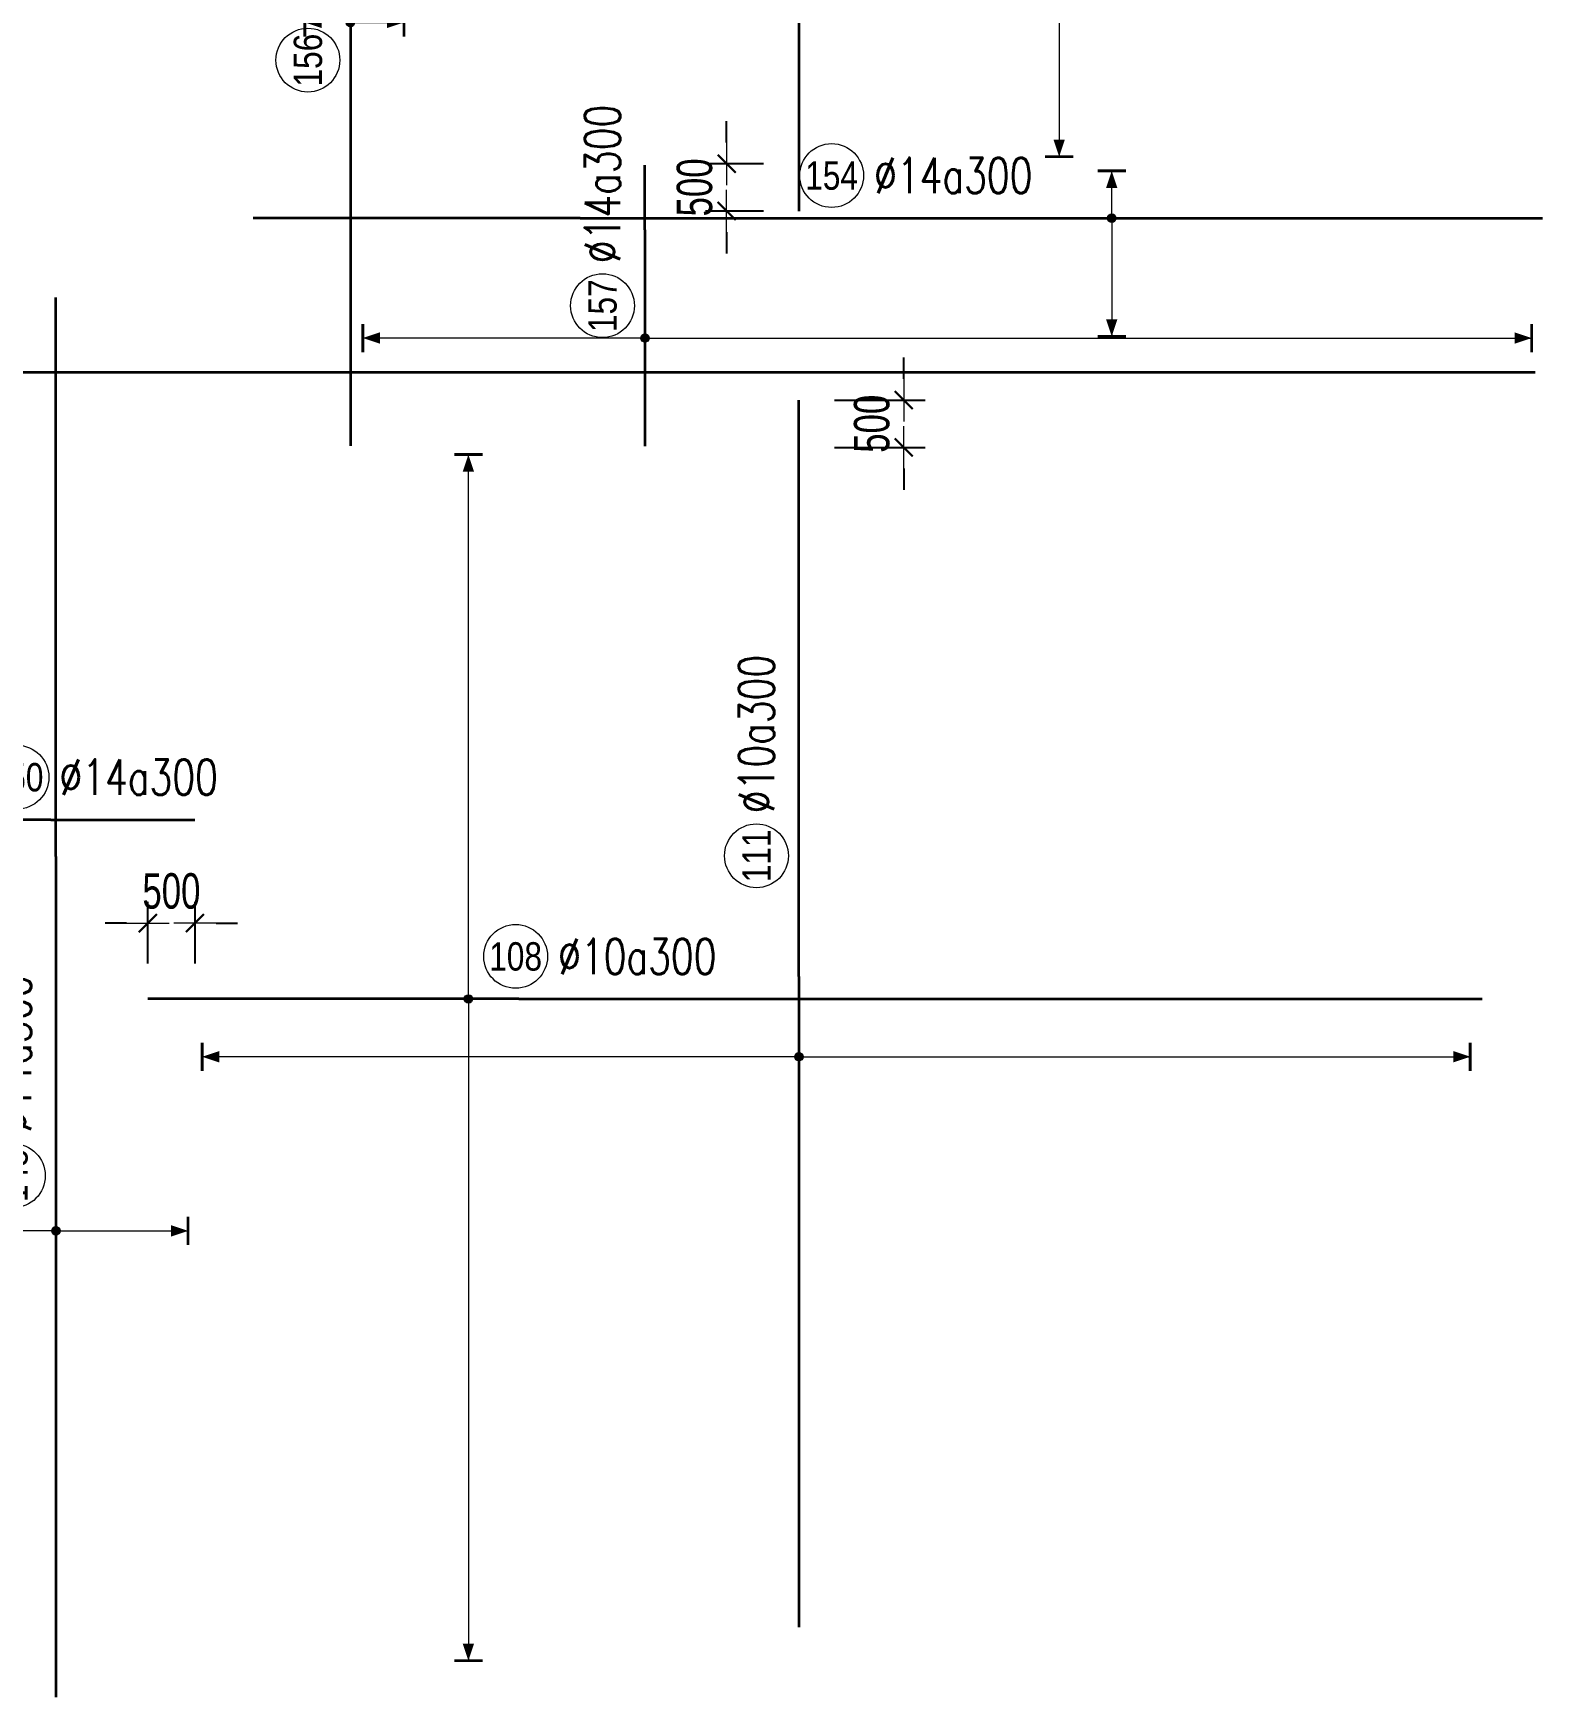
# Model space of a CAD drawing. Header units: millimetres. Extents: x -179076 to 505271, y -44005 to 99253.
# Drawn here: x 72489 to 88556, y 37464 to 55080 of the extents above; entities that cross this region are included whole.
import ezdxf
from ezdxf.enums import TextEntityAlignment as Align

# ---------------------------------------------------------------- set-up
doc = ezdxf.new("R2010")
doc.units = ezdxf.units.MM
doc.layers.get('0').update_dxf_attribs({"lineweight": 20})
doc.layers.get('Defpoints').update_dxf_attribs({"color": 151, "lineweight": 9})
for name, color, linetype, lineweight in [('NDC_S_DIM', 1, 'Continuous', 15), ('NDC_S_REBAR', 4, 'Continuous', 35), ('NDC_S_VN TEXT', 7, 'Continuous', 20)]:
    doc.layers.add(name, color=color, linetype=linetype, lineweight=lineweight)
doc.styles.add('ARIAL', font='arial.ttf', dxfattribs={"width": 0.8})
doc.styles.add('NDC_DIM', font='', dxfattribs={"width": 0.75})
doc.styles.add('NDC_EN TXT', font='romans.shx', dxfattribs={"width": 0.8})
doc.styles.get('NDC_DIM').set_extended_font_data('Dotum')
doc.dimstyles.new('NDC_dim_150', dxfattribs={"dimscale": 150, "dimtxt": 2.5, "dimasz": 1.5, "dimexe": 1.5, "dimexo": 2.5, "dimgap": 1, "dimtad": 1, "dimdec": 0, "dimzin": 0, "dimdsep": 46, "dimtxsty": 'NDC_DIM', "dimblk": 'DIMMARK', "dimcen": 0.09, "dimdle": 1.2, "dimclrd": 1, "dimclre": 1, "dimclrt": 3, "dimadec": 0, "dimazin": 0, "dimtfac": 1, "dimtdec": 0, "dimtix": 1, "dimtofl": 0, "dimtmove": 0, "dimatfit": 3, "dimfxl": 8, "dimfxlon": 1, "dimtolj": 1, "dimtzin": 0, "dimarcsym": 0})

# ---------------------------------------------------------------- blocks, each defined once
blk = doc.blocks.new('DIMMARK')
at = {"layer": 'NDC_S_DIM', "color": 1}
blk.add_line((-1.5, 0), (1, 0), dxfattribs=at)
at = {"layer": 'NDC_S_DIM', "color": 2, "const_width": 0.1}
blk.add_lwpolyline([(-0.424, -0.424), (0.424, 0.424)], dxfattribs=at)
blk = doc.blocks.new('*D405')
at = {"layer": 'Defpoints', "color": 0, "transparency": 16777216}
for p in [(79825, 53700), (80590, 53700), (80590, 53200)]:
    blk.add_point(p, dxfattribs=at)
at = {"layer": 'NDC_S_DIM', "color": 1, "lineweight": -2, "transparency": 16777216}
for p, q in [((79825, 53925), (79825, 54150)), ((80215, 53700), (79600, 53700)), ((80215, 53200), (79600, 53200)), ((79825, 52975), (79825, 52750))]:
    blk.add_line(p, q, dxfattribs=at)
at = {"layer": 'NDC_S_DIM', "color": 1, "lineweight": -2, "transparency": 16777216, "xscale": 225, "yscale": 225, "zscale": 225}
for p, rotation in [((79825, 53700), 270), ((79825, 53200), 90)]:
    blk.add_blockref('DIMMARK', p, dxfattribs=dict(at, rotation=rotation))
at = {"layer": 'NDC_S_DIM', "color": 3, "transparency": 16777216, "insert": (79487, 53450), "char_height": 375, "attachment_point": 5, "rotation": 90, "style": 'NDC_DIM'}
blk.add_mtext('\\A1;500', dxfattribs=at)
blk = doc.blocks.new('*D406')
at = {"layer": 'Defpoints', "color": 0, "transparency": 16777216}
for p in [(80590, 51200), (80590, 50700), (81700, 50700)]:
    blk.add_point(p, dxfattribs=at)
at = {"layer": 'NDC_S_DIM', "color": 1, "lineweight": -2, "transparency": 16777216}
for p, q in [((81700, 51425), (81700, 51650)), ((80965, 51200), (81925, 51200)), ((80965, 50700), (81925, 50700)), ((81700, 50475), (81700, 50250))]:
    blk.add_line(p, q, dxfattribs=at)
at = {"layer": 'NDC_S_DIM', "color": 1, "lineweight": -2, "transparency": 16777216, "xscale": 225, "yscale": 225, "zscale": 225}
for p, rotation in [((81700, 51200), 270), ((81700, 50700), 90)]:
    blk.add_blockref('DIMMARK', p, dxfattribs=dict(at, rotation=rotation))
at = {"layer": 'NDC_S_DIM', "color": 3, "transparency": 16777216, "insert": (81362, 50950), "char_height": 375, "attachment_point": 5, "rotation": 90, "style": 'NDC_DIM'}
blk.add_mtext('\\A1;500', dxfattribs=at)
blk = doc.blocks.new('*D407')
at = {"layer": 'Defpoints', "color": 0, "transparency": 16777216}
for p in [(74200, 45668), (73700, 44867), (74200, 44867)]:
    blk.add_point(p, dxfattribs=at)
at = {"layer": 'NDC_S_DIM', "color": 1, "lineweight": -2, "transparency": 16777216}
for p, q in [((73700, 45242), (73700, 45893)), ((74200, 45242), (74200, 45893)), ((73475, 45668), (73250, 45668)), ((74425, 45668), (74650, 45668))]:
    blk.add_line(p, q, dxfattribs=at)
at = {"layer": 'NDC_S_DIM', "color": 1, "lineweight": -2, "transparency": 16777216, "xscale": 225, "yscale": 225, "zscale": 225}
blk.add_blockref('DIMMARK', (73700, 45668), dxfattribs=at)
at = {"layer": 'NDC_S_DIM', "color": 1, "lineweight": -2, "transparency": 16777216, "xscale": 225, "yscale": 225, "zscale": 225, "rotation": 180}
blk.add_blockref('DIMMARK', (74200, 45668), dxfattribs=at)
at = {"layer": 'NDC_S_DIM', "color": 3, "transparency": 16777216, "insert": (73950, 46006), "char_height": 375, "attachment_point": 5, "style": 'NDC_DIM'}
blk.add_mtext('\\A1;500', dxfattribs=at)
blk = doc.blocks.new('*U704')
h = blk.add_hatch(color=6)
edge = h.paths.add_edge_path()
edge.add_arc((-3.55, 0), 0.3, 0, 360)
at = {"layer": 'NDC_S_DIM', "color": 8}
for q in [(-3.55, 38.39), (-3.55, -46.66)]:
    blk.add_line((-3.55, 0), q, dxfattribs=at)
for points in [[(-4.55, 38.39, 0.2, 0.2, 0), (-2.55, 38.39, 0, 0, 0)], [(-4.55, -46.66, 0.2, 0.2, 0), (-2.55, -46.66, 0, 0, 0)]]:
    blk.add_lwpolyline(points, format="xyseb", dxfattribs=at)
at = {"layer": 'NDC_S_DIM'}
blk.add_circle((-0.22, 3), 2.25, dxfattribs=at)
at = {"layer": 'NDC_S_DIM', "color": 6}
blk.add_circle((-3.55, 0), 0.3, dxfattribs=at)
at = {"layer": 'NDC_S_DIM', "color": 8}
for points in [[(-3.95, 37.19), (-3.55, 38.39), (-3.15, 37.19)], [(-3.95, -45.46), (-3.55, -46.66), (-3.15, -45.46)]]:
    blk.add_solid(points, dxfattribs=at)
at = {"layer": 'NDC_S_REBAR'}
for p, q in [((0, 0), (-26.16, 0)), ((-26.16, 0), (-26.16, 0)), ((0, 0), (67.96, 0)), ((67.96, 0), (67.96, 0)), ((67.96, 0), (67.96, 0)), ((-26.16, 0), (-26.16, 0))]:
    blk.add_line(p, q, dxfattribs=at)
at = {"layer": 'NDC_S_VN TEXT', "style": 'ARIAL', "width": 0.8}
blk.add_attdef('KHT', text='', height=2, dxfattribs=at).set_placement((-0.22, 3), align=Align.MIDDLE_CENTER)
at = {"layer": 'NDC_S_VN TEXT', "color": 3, "style": 'NDC_EN TXT', "width": 0.75}
blk.add_attdef('DKT', (2.78, 1.75), '', height=2.5, dxfattribs=at)
blk = doc.blocks.new('*U703')
h = blk.add_hatch(color=6)
edge = h.paths.add_edge_path()
edge.add_arc((13.48, 0), 0.3, 0, 360)
at = {"layer": 'NDC_S_DIM', "color": 8}
for q in [(13.48, 21.35), (13.48, -34.98)]:
    blk.add_line((13.48, 0), q, dxfattribs=at)
for points in [[(12.48, 21.35, 0.2, 0.2, 0), (14.48, 21.35, 0, 0, 0)], [(12.48, -34.98, 0.2, 0.2, 0), (14.48, -34.98, 0, 0, 0)]]:
    blk.add_lwpolyline(points, format="xyseb", dxfattribs=at)
at = {"layer": 'NDC_S_DIM'}
blk.add_circle((10.66, 3), 2.25, dxfattribs=at)
at = {"layer": 'NDC_S_DIM', "color": 6}
blk.add_circle((13.48, 0), 0.3, dxfattribs=at)
at = {"layer": 'NDC_S_DIM', "color": 8}
for points in [[(13.08, 20.15), (13.48, 21.35), (13.88, 20.15)], [(13.08, -33.78), (13.48, -34.98), (13.88, -33.78)]]:
    blk.add_solid(points, dxfattribs=at)
at = {"layer": 'NDC_S_REBAR'}
for p, q in [((0, 0), (-43.37, 0)), ((-43.37, 0), (-43.37, 0)), ((0, 0), (48.22, 0)), ((48.22, 0), (48.22, 0)), ((48.22, 0), (48.22, 0)), ((-43.37, 0), (-43.37, 0))]:
    blk.add_line(p, q, dxfattribs=at)
at = {"layer": 'NDC_S_VN TEXT', "style": 'ARIAL', "width": 0.8}
blk.add_attdef('KHT', text='', height=2, dxfattribs=at).set_placement((10.66, 3), align=Align.MIDDLE_CENTER)
at = {"layer": 'NDC_S_VN TEXT', "color": 3, "style": 'NDC_EN TXT', "width": 0.75}
blk.add_attdef('DKT', (13.66, 1.75), '', height=2.5, dxfattribs=at)
blk = doc.blocks.new('*U694')
h = blk.add_hatch(color=6)
edge = h.paths.add_edge_path()
edge.add_arc((-5.66, 0), 0.3, 0, 360)
at = {"layer": 'NDC_S_DIM', "color": 8}
for q in [(-5.66, 25.75), (-5.66, -61.88)]:
    blk.add_line((-5.66, 0), q, dxfattribs=at)
for points in [[(-6.66, 25.75, 0.2, 0.2, 0), (-4.66, 25.75, 0, 0, 0)], [(-6.66, -61.88, 0.2, 0.2, 0), (-4.66, -61.88, 0, 0, 0)]]:
    blk.add_lwpolyline(points, format="xyseb", dxfattribs=at)
at = {"layer": 'NDC_S_DIM'}
blk.add_circle((-2.39, 3), 2.25, dxfattribs=at)
at = {"layer": 'NDC_S_DIM', "color": 6}
blk.add_circle((-5.66, 0), 0.3, dxfattribs=at)
at = {"layer": 'NDC_S_DIM', "color": 8}
for points in [[(-6.06, 24.55), (-5.66, 25.75), (-5.26, 24.55)], [(-6.06, -60.68), (-5.66, -61.88), (-5.26, -60.68)]]:
    blk.add_solid(points, dxfattribs=at)
at = {"layer": 'NDC_S_REBAR'}
for p, q in [((0, 0), (-9.73, 0)), ((-9.73, 0), (-9.73, 0)), ((0, 0), (10.15, 0)), ((10.15, 0), (10.15, 0)), ((10.15, 0), (10.15, 0)), ((-9.73, 0), (-9.73, 0))]:
    blk.add_line(p, q, dxfattribs=at)
at = {"layer": 'NDC_S_VN TEXT', "style": 'ARIAL', "width": 0.8}
blk.add_attdef('KHT', text='', height=2, dxfattribs=at).set_placement((-2.39, 3), align=Align.MIDDLE_CENTER)
at = {"layer": 'NDC_S_VN TEXT', "color": 3, "style": 'NDC_EN TXT', "width": 0.75}
blk.add_attdef('DKT', (0.61, 1.75), '', height=2.5, dxfattribs=at)
blk = doc.blocks.new('*U684')
h = blk.add_hatch(color=6)
edge = h.paths.add_edge_path()
edge.add_arc((-5.66, 0), 0.3, 0, 360)
at = {"layer": 'NDC_S_DIM', "color": 8}
for q in [(-5.66, 42.1), (-5.66, -47.35)]:
    blk.add_line((-5.66, 0), q, dxfattribs=at)
for points in [[(-6.66, 42.1, 0.2, 0.2, 0), (-4.66, 42.1, 0, 0, 0)], [(-6.66, -47.35, 0.2, 0.2, 0), (-4.66, -47.35, 0, 0, 0)]]:
    blk.add_lwpolyline(points, format="xyseb", dxfattribs=at)
at = {"layer": 'NDC_S_DIM'}
blk.add_circle((8.51, 3), 2.25, dxfattribs=at)
at = {"layer": 'NDC_S_DIM', "color": 6}
blk.add_circle((-5.66, 0), 0.3, dxfattribs=at)
at = {"layer": 'NDC_S_DIM', "color": 8}
for points in [[(-6.06, 40.9), (-5.66, 42.1), (-5.26, 40.9)], [(-6.06, -46.15), (-5.66, -47.35), (-5.26, -46.15)]]:
    blk.add_solid(points, dxfattribs=at)
at = {"layer": 'NDC_S_REBAR'}
for p, q in [((0, 0), (-45.89, 0)), ((-45.89, 0), (-45.89, 0)), ((0, 0), (40.64, 0)), ((40.64, 0), (40.64, 0)), ((40.64, 0), (40.64, 0)), ((-45.89, 0), (-45.89, 0))]:
    blk.add_line(p, q, dxfattribs=at)
at = {"layer": 'NDC_S_VN TEXT', "style": 'ARIAL', "width": 0.8}
blk.add_attdef('KHT', text='', height=2, dxfattribs=at).set_placement((8.51, 3), align=Align.MIDDLE_CENTER)
at = {"layer": 'NDC_S_VN TEXT', "color": 3, "style": 'NDC_EN TXT', "width": 0.75}
blk.add_attdef('DKT', (11.51, 1.75), '', height=2.5, dxfattribs=at)
blk = doc.blocks.new('*U676')
h = blk.add_hatch(color=6)
edge = h.paths.add_edge_path()
edge.add_arc((-26.39, 0), 0.3, 0, 360)
at = {"layer": 'NDC_S_DIM', "color": 8}
for q in [(-26.39, 9.68), (-26.39, -9.32)]:
    blk.add_line((-26.39, 0), q, dxfattribs=at)
for points in [[(-27.39, 9.68, 0.2, 0.2, 0), (-25.39, 9.68, 0, 0, 0)], [(-27.39, -9.32, 0.2, 0.2, 0), (-25.39, -9.32, 0, 0, 0)]]:
    blk.add_lwpolyline(points, format="xyseb", dxfattribs=at)
at = {"layer": 'NDC_S_DIM'}
blk.add_circle((-22.5, 3), 2.25, dxfattribs=at)
at = {"layer": 'NDC_S_DIM', "color": 6}
blk.add_circle((-26.39, 0), 0.3, dxfattribs=at)
at = {"layer": 'NDC_S_DIM', "color": 8}
for points in [[(-26.79, 8.48), (-26.39, 9.68), (-25.99, 8.48)], [(-26.79, -8.12), (-26.39, -9.32), (-25.99, -8.12)]]:
    blk.add_solid(points, dxfattribs=at)
at = {"layer": 'NDC_S_REBAR'}
for p, q in [((0, 0), (-59.27, 0)), ((-59.27, 0), (-59.27, 0)), ((0, 0), (39.42, 0)), ((39.42, 0), (39.42, 0)), ((39.42, 0), (39.42, 0)), ((-59.27, 0), (-59.27, 0))]:
    blk.add_line(p, q, dxfattribs=at)
at = {"layer": 'NDC_S_VN TEXT', "style": 'ARIAL', "width": 0.8}
blk.add_attdef('KHT', text='', height=2, dxfattribs=at).set_placement((-22.5, 3), align=Align.MIDDLE_CENTER)
at = {"layer": 'NDC_S_VN TEXT', "color": 3, "style": 'NDC_EN TXT', "width": 0.75}
blk.add_attdef('DKT', (-19.5, 1.75), '', height=2.5, dxfattribs=at)
blk = doc.blocks.new('*U670')
h = blk.add_hatch(color=6)
edge = h.paths.add_edge_path()
edge.add_arc((-5.66, 0), 0.3, 0, 360)
at = {"layer": 'NDC_S_DIM', "color": 8}
for q in [(-5.66, 26.77), (-5.66, -52.67)]:
    blk.add_line((-5.66, 0), q, dxfattribs=at)
for points in [[(-6.66, 26.77, 0.2, 0.2, 0), (-4.66, 26.77, 0, 0, 0)], [(-6.66, -52.67, 0.2, 0.2, 0), (-4.66, -52.67, 0, 0, 0)]]:
    blk.add_lwpolyline(points, format="xyseb", dxfattribs=at)
at = {"layer": 'NDC_S_DIM'}
blk.add_circle((-2.39, 3), 2.25, dxfattribs=at)
at = {"layer": 'NDC_S_DIM', "color": 6}
blk.add_circle((-5.66, 0), 0.3, dxfattribs=at)
at = {"layer": 'NDC_S_DIM', "color": 8}
for points in [[(-6.06, 25.57), (-5.66, 26.77), (-5.26, 25.57)], [(-6.06, -51.47), (-5.66, -52.67), (-5.26, -51.47)]]:
    blk.add_solid(points, dxfattribs=at)
at = {"layer": 'NDC_S_REBAR'}
for p, q in [((0, 0), (-25.91, 0)), ((-25.91, 0), (-25.91, 0)), ((0, 0), (38.09, 0)), ((38.09, 0), (38.09, 0)), ((38.09, 0), (38.09, 0)), ((-25.91, 0), (-25.91, 0))]:
    blk.add_line(p, q, dxfattribs=at)
at = {"layer": 'NDC_S_VN TEXT', "style": 'ARIAL', "width": 0.8}
blk.add_attdef('KHT', text='', height=2, dxfattribs=at).set_placement((-2.39, 3), align=Align.MIDDLE_CENTER)
at = {"layer": 'NDC_S_VN TEXT', "color": 3, "style": 'NDC_EN TXT', "width": 0.75}
blk.add_attdef('DKT', (0.61, 1.75), '', height=2.5, dxfattribs=at)
blk = doc.blocks.new('*U669')
h = blk.add_hatch(color=6)
edge = h.paths.add_edge_path()
edge.add_arc((-7.62, 0), 0.3, 0, 360)
at = {"layer": 'NDC_S_DIM', "color": 8}
for q in [(-7.62, 19.9), (-7.62, -62.55)]:
    blk.add_line((-7.62, 0), q, dxfattribs=at)
for points in [[(-8.62, 19.9, 0.2, 0.2, 0), (-6.62, 19.9, 0, 0, 0)], [(-8.62, -62.55, 0.2, 0.2, 0), (-6.62, -62.55, 0, 0, 0)]]:
    blk.add_lwpolyline(points, format="xyseb", dxfattribs=at)
at = {"layer": 'NDC_S_DIM'}
blk.add_circle((-5.34, 3), 2.25, dxfattribs=at)
at = {"layer": 'NDC_S_DIM', "color": 6}
blk.add_circle((-7.62, 0), 0.3, dxfattribs=at)
at = {"layer": 'NDC_S_DIM', "color": 8}
for points in [[(-8.02, 18.7), (-7.62, 19.9), (-7.22, 18.7)], [(-8.02, -61.35), (-7.62, -62.55), (-7.22, -61.35)]]:
    blk.add_solid(points, dxfattribs=at)
at = {"layer": 'NDC_S_REBAR'}
for p, q in [((0, 0), (-15.24, 0)), ((-15.24, 0), (-15.24, 0)), ((0, 0), (4.56, 0)), ((4.56, 0), (4.56, 0)), ((4.56, 0), (4.56, 0)), ((-15.24, 0), (-15.24, 0))]:
    blk.add_line(p, q, dxfattribs=at)
at = {"layer": 'NDC_S_VN TEXT', "style": 'ARIAL', "width": 0.8}
blk.add_attdef('KHT', text='', height=2, dxfattribs=at).set_placement((-5.34, 3), align=Align.MIDDLE_CENTER)
at = {"layer": 'NDC_S_VN TEXT', "color": 3, "style": 'NDC_EN TXT', "width": 0.75}
blk.add_attdef('DKT', (-2.34, 1.75), '', height=2.5, dxfattribs=at)
blk = doc.blocks.new('*U662')
at = {"layer": 'NDC_S_REBAR'}
for p in [(0, 0), (281.19, 0), (281.19, 0)]:
    blk.add_line(p, (281.19, 0), dxfattribs=at)
at = {"layer": 'NDC_S_VN TEXT', "style": 'ARIAL', "width": 0.8}
blk.add_attdef('KHT', text='', height=2, dxfattribs=at).set_placement((35.24, -3.03), align=Align.MIDDLE_CENTER)
at = {"layer": 'NDC_S_VN TEXT', "color": 3, "style": 'NDC_EN TXT', "width": 0.75}
blk.add_attdef('DKT', (38.24, -4.28), '', height=2.5, dxfattribs=at)
blk = doc.blocks.new('*U661')
h = blk.add_hatch(color=6)
edge = h.paths.add_edge_path()
edge.add_arc((37.5, 0), 0.3, 0, 360)
at = {"layer": 'NDC_S_DIM', "color": 8}
for q in [(37.5, 3.33), (37.5, -8.34)]:
    blk.add_line((37.5, 0), q, dxfattribs=at)
for points in [[(36.5, 3.33, 0.2, 0.2, 0), (38.5, 3.33, 0, 0, 0)], [(36.5, -8.34, 0.2, 0.2, 0), (38.5, -8.34, 0, 0, 0)]]:
    blk.add_lwpolyline(points, format="xyseb", dxfattribs=at)
at = {"layer": 'NDC_S_DIM'}
blk.add_circle((17.74, 3), 2.25, dxfattribs=at)
at = {"layer": 'NDC_S_DIM', "color": 6}
blk.add_circle((37.5, 0), 0.3, dxfattribs=at)
at = {"layer": 'NDC_S_DIM', "color": 8}
for points in [[(37.1, 2.13), (37.5, 3.33), (37.9, 2.13)], [(37.1, -7.14), (37.5, -8.34), (37.9, -7.14)]]:
    blk.add_solid(points, dxfattribs=at)
at = {"layer": 'NDC_S_REBAR'}
for p, q in [((0, 0), (-23.06, 0)), ((-23.06, 0), (-23.06, 0)), ((0, 0), (67.89, 0)), ((67.89, 0), (67.89, 0)), ((67.89, 0), (67.89, 0)), ((-23.06, 0), (-23.06, 0))]:
    blk.add_line(p, q, dxfattribs=at)
at = {"layer": 'NDC_S_VN TEXT', "style": 'ARIAL', "width": 0.8}
blk.add_attdef('KHT', text='', height=2, dxfattribs=at).set_placement((17.74, 3), align=Align.MIDDLE_CENTER)
at = {"layer": 'NDC_S_VN TEXT', "color": 3, "style": 'NDC_EN TXT', "width": 0.75}
blk.add_attdef('DKT', (20.74, 1.75), '', height=2.5, dxfattribs=at)
blk = doc.blocks.new('*U647')
h = blk.add_hatch(color=6)
edge = h.paths.add_edge_path()
edge.add_arc((-5.86, 0), 0.3, 0, 360)
at = {"layer": 'NDC_S_DIM', "color": 8}
for q in [(-5.86, 3.22), (-5.86, -3.78)]:
    blk.add_line((-5.86, 0), q, dxfattribs=at)
for points in [[(-6.86, 3.22, 0.2, 0.2, 0), (-4.86, 3.22, 0, 0, 0)], [(-6.86, -3.78, 0.2, 0.2, 0), (-4.86, -3.78, 0, 0, 0)]]:
    blk.add_lwpolyline(points, format="xyseb", dxfattribs=at)
at = {"layer": 'NDC_S_DIM'}
blk.add_circle((-8.52, 3), 2.25, dxfattribs=at)
at = {"layer": 'NDC_S_DIM', "color": 6}
blk.add_circle((-5.86, 0), 0.3, dxfattribs=at)
at = {"layer": 'NDC_S_DIM', "color": 8}
for points in [[(-6.26, 2.02), (-5.86, 3.22), (-5.46, 2.02)], [(-6.26, -2.58), (-5.86, -3.78), (-5.46, -2.58)]]:
    blk.add_solid(points, dxfattribs=at)
at = {"layer": 'NDC_S_REBAR'}
for p, q in [((0, 0), (-35.73, 0)), ((-35.73, 0), (-35.73, 0)), ((0, 0), (9.41, 0)), ((9.41, 0), (9.41, 0)), ((9.41, 0), (9.41, 0)), ((-35.73, 0), (-35.73, 0))]:
    blk.add_line(p, q, dxfattribs=at)
at = {"layer": 'NDC_S_VN TEXT', "style": 'ARIAL', "width": 0.8}
blk.add_attdef('KHT', text='', height=2, dxfattribs=at).set_placement((-8.52, 3), align=Align.MIDDLE_CENTER)
at = {"layer": 'NDC_S_VN TEXT', "color": 3, "style": 'NDC_EN TXT', "width": 0.75}
blk.add_attdef('DKT', (-5.52, 1.75), '', height=2.5, dxfattribs=at)

msp = doc.modelspace()

# ---------------------------------------------------------------- block references
at = {"xscale": 150, "yscale": 150, "zscale": 150, "rotation": 90}
for name, p, values in [('*U670', (80590.6, 57085.7), {'KHT': '120', 'DKT': '%%C10a300'}), ('*U647', (75844.1, 56074.2), {'KHT': '156', 'DKT': '%%C14a100'}), ('*U669', (78961.2, 52999.9), {'KHT': '157', 'DKT': '%%c14a300'}), ('*U676', (72728.2, 46371), {'KHT': '148', 'DKT': '%%c14a300'}), ('*U684', (80590.6, 45103.6), {'KHT': '111', 'DKT': '%%C10a300'})]:
    msp.add_blockref(name, p, dxfattribs=at).add_auto_attribs(values)
at = {"xscale": 150, "yscale": 150, "zscale": 150}
for name, p, values in [('*U703', (81322, 59022.7), {'KHT': '122', 'DKT': '%%C10a300'}), ('*U661', (78274.9, 53125.4), {'KHT': '154', 'DKT': '%%c14a300'}), ('*U694', (72674.9, 46761.2), {'KHT': '150', 'DKT': '%%c14a300'}), ('*U704', (77625.1, 44865.8), {'KHT': '108', 'DKT': '%%C10a300'})]:
    msp.add_blockref(name, p, dxfattribs=at).add_auto_attribs(values)
msp.add_blockref('*U662', (46200.6, 51494.3), dxfattribs=at)

# ---------------------------------------------------------------- dimensions: what is measured, and where the dimension line sits
at = {"layer": 'NDC_S_DIM'}
for base, p1, p2, picture, middle in [((79824.8, 53700), (80589.8, 53200), (80589.8, 53700), '*D405', (79487.1, 53450)), ((81700, 50700), (80589.8, 51200), (80589.8, 50700), '*D406', (81362.2, 50950))]:
    dim = msp.add_linear_dim(base=base, p1=p1, p2=p2, angle=90, dimstyle='NDC_dim_150', dxfattribs=at)
    dim.commit()
    dim.dimension.update_dxf_attribs({"geometry": picture, "text_midpoint": middle})
dim = msp.add_linear_dim(base=(74200, 45667.8), p1=(73700, 44866.6), p2=(74200, 44866.6), dimstyle='NDC_dim_150', dxfattribs=at)
dim.commit()
dim.dimension.update_dxf_attribs({"geometry": '*D407', "text_midpoint": (73950, 46005.5)})

doc.saveas('drawing.dxf')
